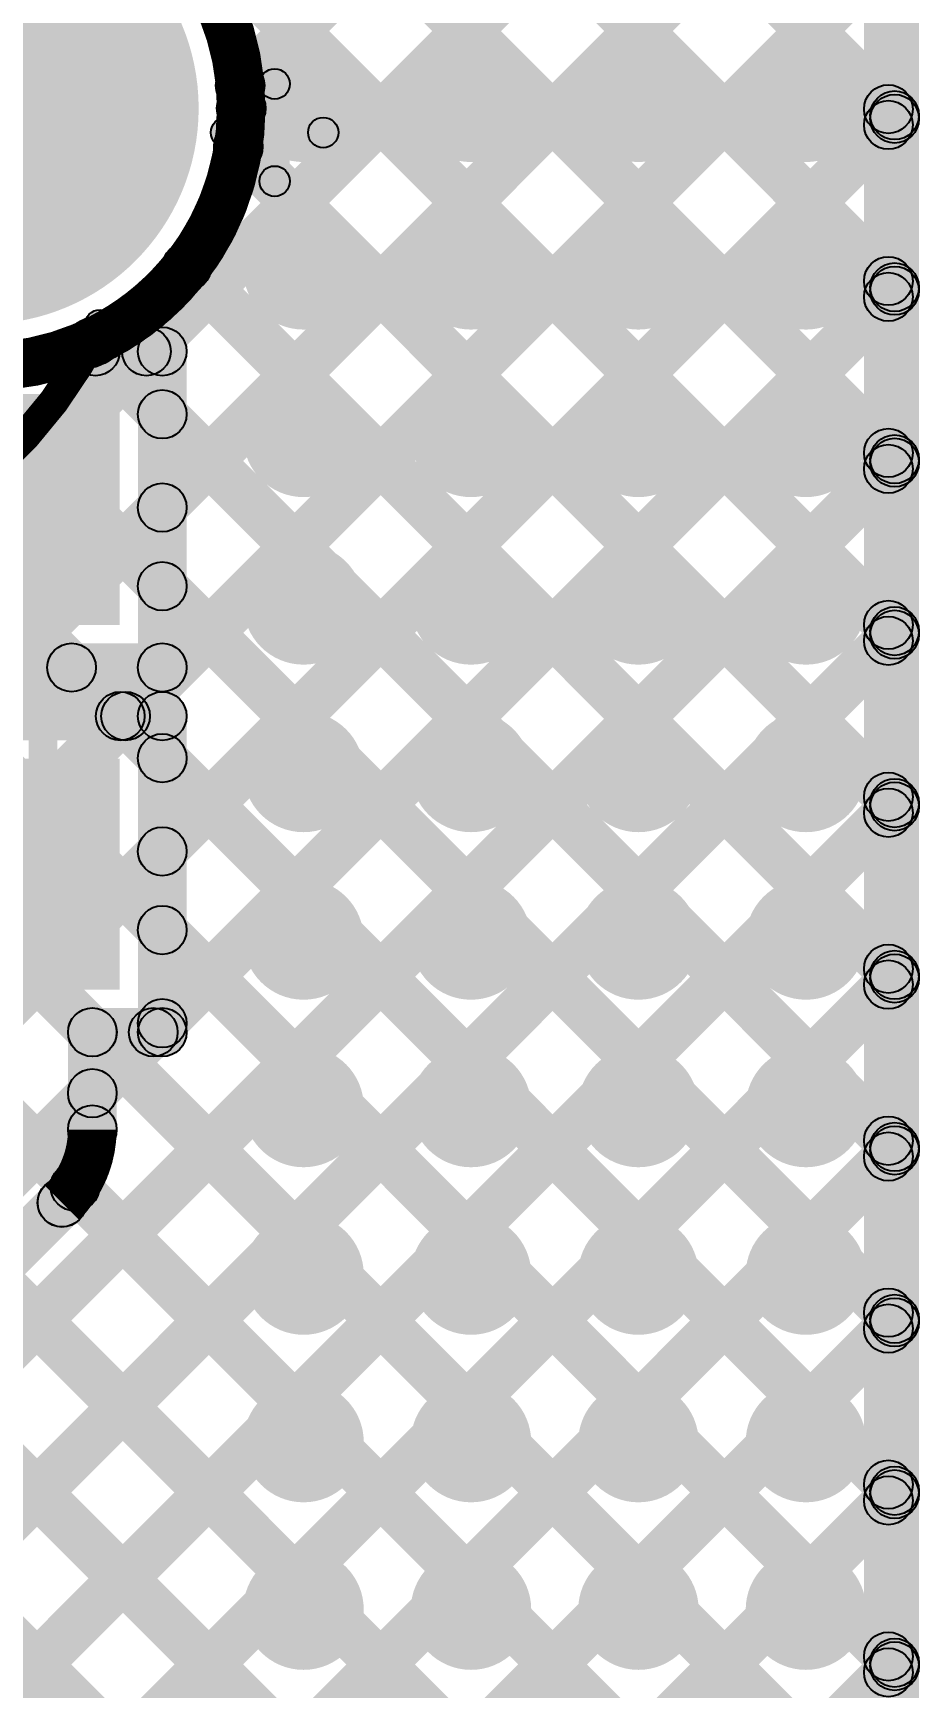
# Model space of a CAD drawing. Header units: millimetres. Extents: x -0.28 to 3.03, y -0.05 to 3.12.
# Drawn here: x 2.5673 to 2.713, y 2.4171 to 2.6894 of the extents above; entities that cross this region are included whole.
import ezdxf

# ---------------------------------------------------------------- set-up
doc = ezdxf.new("R2010")
doc.units = ezdxf.units.MM
doc.header["$MEASUREMENT"] = 0
for name, color, linetype in [('BottomLayer', 5, 'Continuous'), ('BottomPaste', 16, 'Continuous'), ('BottomSolder', 6, 'Continuous'), ('PadHoleLayer', 156, 'Continuous'), ('TopLayer', 1, 'Continuous'), ('TopOverlay', 2, 'Continuous'), ('TopSolder', 216, 'Continuous'), ('ViaHoleLayer', 16, 'Continuous')]:
    doc.layers.add(name, color=color, linetype=linetype)

# ---------------------------------------------------------------- blocks, each defined once
blk = doc.blocks.new('TH_LED_5')
at = {"layer": 'BottomLayer'}
h = blk.add_hatch(color=5, dxfattribs=at)
edge = h.paths.add_edge_path()
edge.add_arc((0.05, 0), 0.0315, 0, 360)
at = {"layer": 'BottomSolder'}
h = blk.add_hatch(color=6, dxfattribs=at)
edge = h.paths.add_edge_path()
edge.add_arc((0.05, 0), 0.0355, 0, 360)
at = {"layer": 'PadHoleLayer'}
h = blk.add_hatch(color=156, dxfattribs=at)
edge = h.paths.add_edge_path()
edge.add_arc((0.05, 0), 0.01772, 0, 360)
at = {"layer": 'TopLayer'}
h = blk.add_hatch(color=1, dxfattribs=at)
edge = h.paths.add_edge_path()
edge.add_arc((0.05, 0), 0.0315, 0, 360)
at = {"layer": 'TopOverlay'}
h = blk.add_hatch(color=2, dxfattribs=at)
edge = h.paths.add_edge_path()
edge.add_arc((0.098, 0.004), 0.0025, 0, 360)
for points in [[(0.1005, -0.012), (0.0955, -0.012), (0.0955, 0.004), (0.1005, 0.004)], [(0.09, -0.0065), (0.09, -0.0015), (0.106, -0.0015), (0.106, -0.0065)]]:
    blk.add_hatch(color=2, dxfattribs=at).paths.add_polyline_path(points)
h = blk.add_hatch(color=2, dxfattribs=at)
edge = h.paths.add_edge_path()
edge.add_arc((0.09, -0.004), 0.0025, 0, 360)
h = blk.add_hatch(color=2, dxfattribs=at)
edge = h.paths.add_edge_path()
edge.add_arc((0.106, -0.004), 0.0025, 0, 360)
h = blk.add_hatch(color=2, dxfattribs=at)
edge = h.paths.add_edge_path()
edge.add_arc((0.098, -0.012), 0.0025, 0, 360)
h = blk.add_hatch(color=2, dxfattribs=at)
edge = h.paths.add_edge_path()
edge.add_arc((0.06927, -0.03565), 0.0025, 0, 360)
at = {"layer": 'TopSolder'}
h = blk.add_hatch(color=216, dxfattribs=at)
edge = h.paths.add_edge_path()
edge.add_arc((0.05, 0), 0.0355, 0, 360)
at = {"layer": 'TopOverlay', "const_width": 0.005}
blk.add_lwpolyline([(0.06927, -0.03565, -0.552963), (-0.05954, -0.05023)], format="xyb", dxfattribs=at)
at = {"layer": 'TopOverlay'}
for centre in [(0.098, 0.004), (0.09, -0.004), (0.106, -0.004), (0.098, -0.012), (0.06927, -0.03565)]:
    blk.add_circle(centre, 0.0025, dxfattribs=at)
blk = doc.blocks.new('R__0603_B_58')
at = {"layer": 'BottomLayer'}
for points in [[(-0.045, -0.0175), (-0.045, 0.0175), (-0.015, 0.0175), (-0.015, -0.0175)], [(0.015, -0.0175), (0.015, 0.0175), (0.045, 0.0175), (0.045, -0.0175)]]:
    blk.add_hatch(color=5, dxfattribs=at).paths.add_polyline_path(points)
at = {"layer": 'BottomPaste'}
for points in [[(-0.045, -0.0175), (-0.045, 0.0175), (-0.015, 0.0175), (-0.015, -0.0175)], [(0.015, -0.0175), (0.015, 0.0175), (0.045, 0.0175), (0.045, -0.0175)]]:
    blk.add_hatch(color=16, dxfattribs=at).paths.add_polyline_path(points)
at = {"layer": 'BottomSolder'}
for points in [[(-0.049, -0.0215), (-0.049, 0.0215), (-0.011, 0.0215), (-0.011, -0.0215)], [(0.011, -0.0215), (0.011, 0.0215), (0.049, 0.0215), (0.049, -0.0215)]]:
    blk.add_hatch(color=6, dxfattribs=at).paths.add_polyline_path(points)

msp = doc.modelspace()

# ---------------------------------------------------------------- hatches: boundary and pattern name
at = {"layer": 'BottomLayer'}
for points in [[(2.19758, 3.09678), (2.20323, 3.10243), (2.71083, 2.59484), (2.70517, 2.58918)], [(2.22586, 3.09678), (2.23152, 3.10243), (2.71083, 2.62312), (2.70517, 2.61747)], [(2.25415, 3.09678), (2.2598, 3.10243), (2.71083, 2.65141), (2.70517, 2.64575)], [(2.28243, 3.09678), (2.28809, 3.10243), (2.71083, 2.67969), (2.70517, 2.67404)], [(2.712, 0.0509), (2.704, 0.0509), (2.704, 3.09961), (2.712, 3.09961)], [(2.60416, 2.67789), (2.5985, 2.68355), (2.70517, 2.79022), (2.71083, 2.78456)], [(2.58873, 2.63417), (2.58307, 2.63983), (2.70517, 2.76193), (2.71083, 2.75628)], [(2.59133, 2.60849), (2.58567, 2.61415), (2.70517, 2.73365), (2.71083, 2.72799)], [(2.59133, 2.60849), (2.58567, 2.61415), (2.70517, 2.73365), (2.71083, 2.72799)], [(2.58529, 2.57417), (2.57964, 2.57983), (2.70517, 2.70536), (2.71083, 2.69971)], [(2.59133, 2.55192), (2.58567, 2.55758), (2.70517, 2.67708), (2.71083, 2.67142)], [(2.5982, 2.66787), (2.60386, 2.67353), (2.71083, 2.56656), (2.70517, 2.5609)], [(2.58971, 2.64808), (2.59537, 2.65373), (2.71083, 2.53827), (2.70517, 2.53261)], [(2.59133, 2.52364), (2.58567, 2.52929), (2.70517, 2.6488), (2.71083, 2.64314)], [(2.5775, 2.633), (2.5775, 2.641), (2.5885, 2.641), (2.5885, 2.633)], [(2.5925, 2.585), (2.5845, 2.585), (2.5845, 2.637), (2.5925, 2.637)], [(2.58567, 2.62383), (2.59133, 2.62949), (2.71083, 2.50999), (2.70517, 2.50433)], [(2.0236, 1.92763), (2.01795, 1.93329), (2.70517, 2.62051), (2.71083, 2.61485)], [(2.58567, 2.59555), (2.59133, 2.6012), (2.71083, 2.4817), (2.70517, 2.47605)], [(2.03775, 1.91349), (2.03209, 1.91914), (2.70517, 2.59223), (2.71083, 2.58657)], [(2.5315, 2.581), (2.5315, 2.589), (2.5885, 2.589), (2.5885, 2.581)], [(2.57076, 2.58217), (2.57642, 2.58783), (2.58442, 2.57983), (2.57876, 2.57417)], [(2.5315, 2.573), (2.5315, 2.581), (2.5885, 2.581), (2.5885, 2.573)], [(2.5925, 2.525), (2.5845, 2.525), (2.5845, 2.577), (2.5925, 2.577)], [(2.58567, 2.56726), (2.59133, 2.57292), (2.71083, 2.45342), (2.70517, 2.44776)], [(2.05189, 1.89935), (2.04623, 1.905), (2.70517, 2.56394), (2.71083, 2.55829)], [(2.58567, 2.53898), (2.59133, 2.54463), (2.71083, 2.42513), (2.70517, 2.41948)], [(2.06603, 1.8852), (2.06037, 1.89086), (2.70517, 2.53566), (2.71083, 2.53)], [(2.577, 2.521), (2.577, 2.529), (2.5885, 2.529), (2.5885, 2.521)], [(2.57983, 2.51214), (2.57417, 2.51779), (2.58421, 2.52783), (2.58986, 2.52217)], [(2.57419, 2.52217), (2.57985, 2.52783), (2.71083, 2.39685), (2.70517, 2.39119)], [(2.581, 2.509), (2.573, 2.509), (2.573, 2.525), (2.581, 2.525)], [(2.08017, 1.87106), (2.07452, 1.87672), (2.70517, 2.50737), (2.71083, 2.50172)], [(2.57133, 2.49676), (2.57698, 2.50241), (2.71083, 2.36857), (2.70517, 2.36291)], [(2.49587, 2.41517), (2.49021, 2.42083), (2.56917, 2.49979), (2.57483, 2.49413)], [(2.55742, 2.48238), (2.56308, 2.48803), (2.71083, 2.34028), (2.70517, 2.33462)], [(2.09432, 1.85692), (2.08866, 1.86258), (2.70517, 2.47909), (2.71083, 2.47343)], [(2.54328, 2.46824), (2.54893, 2.47389), (2.71083, 2.312), (2.70517, 2.30634)], [(2.52913, 2.45409), (2.53479, 2.45975), (2.71083, 2.28371), (2.70517, 2.27806)], [(2.10846, 1.84278), (2.1028, 1.84843), (2.70517, 2.45081), (2.71083, 2.44515)], [(2.1226, 1.82863), (2.11694, 1.83429), (2.70517, 2.42252), (2.71083, 2.41686)]]:
    msp.add_hatch(color=5, dxfattribs=at).paths.add_polyline_path(points)
h = msp.add_hatch(color=5, dxfattribs=at)
edge = h.paths.add_edge_path()
edge.add_arc((2.61176, 2.67806), 0.00886, 0, 360)
h = msp.add_hatch(color=5, dxfattribs=at)
edge = h.paths.add_edge_path()
edge.add_arc((2.63932, 2.67806), 0.00886, 0, 360)
h = msp.add_hatch(color=5, dxfattribs=at)
edge = h.paths.add_edge_path()
edge.add_arc((2.66687, 2.67806), 0.00886, 0, 360)
h = msp.add_hatch(color=5, dxfattribs=at)
edge = h.paths.add_edge_path()
edge.add_arc((2.69443, 2.67806), 0.00886, 0, 360)
h = msp.add_hatch(color=5, dxfattribs=at)
edge = h.paths.add_edge_path()
edge.add_arc((2.60133, 2.68072), 0.004, 0, 360)
h = msp.add_hatch(color=5, dxfattribs=at)
edge = h.paths.add_edge_path()
edge.add_arc((2.6015, 2.677), 0.004, 0, 360)
h = msp.add_hatch(color=5, dxfattribs=at)
edge = h.paths.add_edge_path()
edge.add_arc((2.6015, 2.677), 0.004, 0, 360)
h = msp.add_hatch(color=5, dxfattribs=at)
edge = h.paths.add_edge_path()
edge.add_arc((2.708, 2.67686), 0.004, 0, 360)
h = msp.add_hatch(color=5, dxfattribs=at)
edge = h.paths.add_edge_path()
edge.add_arc((2.708, 2.67425), 0.004, 0, 360)
h = msp.add_hatch(color=5, dxfattribs=at)
edge = h.paths.add_edge_path()
edge.add_arc((2.60103, 2.6707), 0.004, 0, 360)
h = msp.add_hatch(color=5, dxfattribs=at)
edge = h.paths.add_edge_path()
edge.add_arc((2.61176, 2.6505), 0.00886, 0, 360)
h = msp.add_hatch(color=5, dxfattribs=at)
edge = h.paths.add_edge_path()
edge.add_arc((2.63932, 2.6505), 0.00886, 0, 360)
h = msp.add_hatch(color=5, dxfattribs=at)
edge = h.paths.add_edge_path()
edge.add_arc((2.66687, 2.6505), 0.00886, 0, 360)
h = msp.add_hatch(color=5, dxfattribs=at)
edge = h.paths.add_edge_path()
edge.add_arc((2.69443, 2.6505), 0.00886, 0, 360)
h = msp.add_hatch(color=5, dxfattribs=at)
edge = h.paths.add_edge_path()
edge.add_arc((2.59254, 2.6509), 0.004, 0, 360)
h = msp.add_hatch(color=5, dxfattribs=at)
edge = h.paths.add_edge_path()
edge.add_arc((2.708, 2.64858), 0.004, 0, 360)
h = msp.add_hatch(color=5, dxfattribs=at)
edge = h.paths.add_edge_path()
edge.add_arc((2.708, 2.64597), 0.004, 0, 360)
h = msp.add_hatch(color=5, dxfattribs=at)
edge = h.paths.add_edge_path()
edge.add_arc((2.5775, 2.63874), 0.004, 0, 360)
h = msp.add_hatch(color=5, dxfattribs=at)
edge = h.paths.add_edge_path()
edge.add_arc((2.5775, 2.637), 0.004, 0, 360)
h = msp.add_hatch(color=5, dxfattribs=at)
edge = h.paths.add_edge_path()
edge.add_arc((2.5859, 2.637), 0.004, 0, 360)
h = msp.add_hatch(color=5, dxfattribs=at)
edge = h.paths.add_edge_path()
edge.add_arc((2.5885, 2.637), 0.004, 0, 360)
h = msp.add_hatch(color=5, dxfattribs=at)
edge = h.paths.add_edge_path()
edge.add_arc((2.5885, 2.637), 0.004, 0, 360)
h = msp.add_hatch(color=5, dxfattribs=at)
edge = h.paths.add_edge_path()
edge.add_arc((2.5885, 2.62666), 0.004, 0, 360)
h = msp.add_hatch(color=5, dxfattribs=at)
edge = h.paths.add_edge_path()
edge.add_arc((2.61176, 2.62294), 0.00886, 0, 360)
h = msp.add_hatch(color=5, dxfattribs=at)
edge = h.paths.add_edge_path()
edge.add_arc((2.63932, 2.62294), 0.00886, 0, 360)
h = msp.add_hatch(color=5, dxfattribs=at)
edge = h.paths.add_edge_path()
edge.add_arc((2.66687, 2.62294), 0.00886, 0, 360)
h = msp.add_hatch(color=5, dxfattribs=at)
edge = h.paths.add_edge_path()
edge.add_arc((2.69443, 2.62294), 0.00886, 0, 360)
h = msp.add_hatch(color=5, dxfattribs=at)
edge = h.paths.add_edge_path()
edge.add_arc((2.708, 2.6203), 0.004, 0, 360)
h = msp.add_hatch(color=5, dxfattribs=at)
edge = h.paths.add_edge_path()
edge.add_arc((2.708, 2.61768), 0.004, 0, 360)
h = msp.add_hatch(color=5, dxfattribs=at)
edge = h.paths.add_edge_path()
edge.add_arc((2.5885, 2.61132), 0.004, 0, 360)
h = msp.add_hatch(color=5, dxfattribs=at)
edge = h.paths.add_edge_path()
edge.add_arc((2.5885, 2.61132), 0.004, 0, 360)
h = msp.add_hatch(color=5, dxfattribs=at)
edge = h.paths.add_edge_path()
edge.add_arc((2.61176, 2.59538), 0.00886, 0, 360)
h = msp.add_hatch(color=5, dxfattribs=at)
edge = h.paths.add_edge_path()
edge.add_arc((2.63932, 2.59538), 0.00886, 0, 360)
h = msp.add_hatch(color=5, dxfattribs=at)
edge = h.paths.add_edge_path()
edge.add_arc((2.66687, 2.59538), 0.00886, 0, 360)
h = msp.add_hatch(color=5, dxfattribs=at)
edge = h.paths.add_edge_path()
edge.add_arc((2.69443, 2.59538), 0.00886, 0, 360)
h = msp.add_hatch(color=5, dxfattribs=at)
edge = h.paths.add_edge_path()
edge.add_arc((2.5885, 2.59837), 0.004, 0, 360)
h = msp.add_hatch(color=5, dxfattribs=at)
edge = h.paths.add_edge_path()
edge.add_arc((2.708, 2.59201), 0.004, 0, 360)
h = msp.add_hatch(color=5, dxfattribs=at)
edge = h.paths.add_edge_path()
edge.add_arc((2.708, 2.5894), 0.004, 0, 360)
h = msp.add_hatch(color=5, dxfattribs=at)
edge = h.paths.add_edge_path()
edge.add_arc((2.57359, 2.585), 0.004, 0, 360)
h = msp.add_hatch(color=5, dxfattribs=at)
edge = h.paths.add_edge_path()
edge.add_arc((2.5885, 2.585), 0.004, 0, 360)
h = msp.add_hatch(color=5, dxfattribs=at)
edge = h.paths.add_edge_path()
edge.add_arc((2.5885, 2.585), 0.004, 0, 360)
h = msp.add_hatch(color=5, dxfattribs=at)
edge = h.paths.add_edge_path()
edge.add_arc((2.58159, 2.577), 0.004, 0, 360)
h = msp.add_hatch(color=5, dxfattribs=at)
edge = h.paths.add_edge_path()
edge.add_arc((2.58247, 2.577), 0.004, 0, 360)
h = msp.add_hatch(color=5, dxfattribs=at)
edge = h.paths.add_edge_path()
edge.add_arc((2.5885, 2.577), 0.004, 0, 360)
h = msp.add_hatch(color=5, dxfattribs=at)
edge = h.paths.add_edge_path()
edge.add_arc((2.5885, 2.577), 0.004, 0, 360)
h = msp.add_hatch(color=5, dxfattribs=at)
edge = h.paths.add_edge_path()
edge.add_arc((2.61176, 2.56782), 0.00886, 0, 360)
h = msp.add_hatch(color=5, dxfattribs=at)
edge = h.paths.add_edge_path()
edge.add_arc((2.63932, 2.56782), 0.00886, 0, 360)
h = msp.add_hatch(color=5, dxfattribs=at)
edge = h.paths.add_edge_path()
edge.add_arc((2.66687, 2.56782), 0.00886, 0, 360)
h = msp.add_hatch(color=5, dxfattribs=at)
edge = h.paths.add_edge_path()
edge.add_arc((2.69443, 2.56782), 0.00886, 0, 360)
h = msp.add_hatch(color=5, dxfattribs=at)
edge = h.paths.add_edge_path()
edge.add_arc((2.5885, 2.57009), 0.004, 0, 360)
h = msp.add_hatch(color=5, dxfattribs=at)
edge = h.paths.add_edge_path()
edge.add_arc((2.708, 2.56373), 0.004, 0, 360)
h = msp.add_hatch(color=5, dxfattribs=at)
edge = h.paths.add_edge_path()
edge.add_arc((2.708, 2.56111), 0.004, 0, 360)
h = msp.add_hatch(color=5, dxfattribs=at)
edge = h.paths.add_edge_path()
edge.add_arc((2.5885, 2.55475), 0.004, 0, 360)
h = msp.add_hatch(color=5, dxfattribs=at)
edge = h.paths.add_edge_path()
edge.add_arc((2.61176, 2.54026), 0.00886, 0, 360)
h = msp.add_hatch(color=5, dxfattribs=at)
edge = h.paths.add_edge_path()
edge.add_arc((2.63932, 2.54026), 0.00886, 0, 360)
h = msp.add_hatch(color=5, dxfattribs=at)
edge = h.paths.add_edge_path()
edge.add_arc((2.66687, 2.54026), 0.00886, 0, 360)
h = msp.add_hatch(color=5, dxfattribs=at)
edge = h.paths.add_edge_path()
edge.add_arc((2.69443, 2.54026), 0.00886, 0, 360)
h = msp.add_hatch(color=5, dxfattribs=at)
edge = h.paths.add_edge_path()
edge.add_arc((2.5885, 2.54181), 0.004, 0, 360)
h = msp.add_hatch(color=5, dxfattribs=at)
edge = h.paths.add_edge_path()
edge.add_arc((2.708, 2.53544), 0.004, 0, 360)
h = msp.add_hatch(color=5, dxfattribs=at)
edge = h.paths.add_edge_path()
edge.add_arc((2.708, 2.53283), 0.004, 0, 360)
h = msp.add_hatch(color=5, dxfattribs=at)
edge = h.paths.add_edge_path()
edge.add_arc((2.577, 2.525), 0.004, 0, 360)
h = msp.add_hatch(color=5, dxfattribs=at)
edge = h.paths.add_edge_path()
edge.add_arc((2.577, 2.525), 0.004, 0, 360)
h = msp.add_hatch(color=5, dxfattribs=at)
edge = h.paths.add_edge_path()
edge.add_arc((2.57702, 2.525), 0.004, 0, 360)
h = msp.add_hatch(color=5, dxfattribs=at)
edge = h.paths.add_edge_path()
edge.add_arc((2.58703, 2.525), 0.004, 0, 360)
h = msp.add_hatch(color=5, dxfattribs=at)
edge = h.paths.add_edge_path()
edge.add_arc((2.5885, 2.52647), 0.004, 0, 360)
h = msp.add_hatch(color=5, dxfattribs=at)
edge = h.paths.add_edge_path()
edge.add_arc((2.5885, 2.525), 0.004, 0, 360)
h = msp.add_hatch(color=5, dxfattribs=at)
edge = h.paths.add_edge_path()
edge.add_arc((2.5885, 2.525), 0.004, 0, 360)
h = msp.add_hatch(color=5, dxfattribs=at)
edge = h.paths.add_edge_path()
edge.add_arc((2.61176, 2.5127), 0.00886, 0, 360)
h = msp.add_hatch(color=5, dxfattribs=at)
edge = h.paths.add_edge_path()
edge.add_arc((2.63932, 2.5127), 0.00886, 0, 360)
h = msp.add_hatch(color=5, dxfattribs=at)
edge = h.paths.add_edge_path()
edge.add_arc((2.66687, 2.5127), 0.00886, 0, 360)
h = msp.add_hatch(color=5, dxfattribs=at)
edge = h.paths.add_edge_path()
edge.add_arc((2.69443, 2.5127), 0.00886, 0, 360)
h = msp.add_hatch(color=5, dxfattribs=at)
edge = h.paths.add_edge_path()
edge.add_arc((2.577, 2.51497), 0.004, 0, 360)
h = msp.add_hatch(color=5, dxfattribs=at)
edge = h.paths.add_edge_path()
edge.add_arc((2.577, 2.509), 0.004, 0, 360)
h = msp.add_hatch(color=5, dxfattribs=at)
edge = h.paths.add_edge_path()
edge.add_arc((2.577, 2.509), 0.004, 0, 360)
h = msp.add_hatch(color=5, dxfattribs=at)
edge = h.paths.add_edge_path()
edge.add_arc((2.577, 2.509), 0.004, 0, 360)
h = msp.add_hatch(color=5, dxfattribs=at)
edge = h.paths.add_edge_path()
edge.add_arc((2.708, 2.50716), 0.004, 0, 360)
h = msp.add_hatch(color=5, dxfattribs=at)
edge = h.paths.add_edge_path()
edge.add_arc((2.708, 2.50455), 0.004, 0, 360)
h = msp.add_hatch(color=5, dxfattribs=at)
edge = h.paths.add_edge_path()
edge.add_arc((2.57415, 2.49958), 0.004, 0, 360)
h = msp.add_hatch(color=5, dxfattribs=at)
edge = h.paths.add_edge_path()
edge.add_arc((2.572, 2.49696), 0.004, 0, 360)
h = msp.add_hatch(color=5, dxfattribs=at)
edge = h.paths.add_edge_path()
edge.add_arc((2.572, 2.49696), 0.004, 0, 360)
h = msp.add_hatch(color=5, dxfattribs=at)
edge = h.paths.add_edge_path()
edge.add_arc((2.57202, 2.49698), 0.004, 0, 360)
h = msp.add_hatch(color=5, dxfattribs=at)
edge = h.paths.add_edge_path()
edge.add_arc((2.61176, 2.48514), 0.00886, 0, 360)
h = msp.add_hatch(color=5, dxfattribs=at)
edge = h.paths.add_edge_path()
edge.add_arc((2.63932, 2.48514), 0.00886, 0, 360)
h = msp.add_hatch(color=5, dxfattribs=at)
edge = h.paths.add_edge_path()
edge.add_arc((2.66687, 2.48514), 0.00886, 0, 360)
h = msp.add_hatch(color=5, dxfattribs=at)
edge = h.paths.add_edge_path()
edge.add_arc((2.69443, 2.48514), 0.00886, 0, 360)
h = msp.add_hatch(color=5, dxfattribs=at)
edge = h.paths.add_edge_path()
edge.add_arc((2.708, 2.47887), 0.004, 0, 360)
h = msp.add_hatch(color=5, dxfattribs=at)
edge = h.paths.add_edge_path()
edge.add_arc((2.708, 2.47626), 0.004, 0, 360)
h = msp.add_hatch(color=5, dxfattribs=at)
edge = h.paths.add_edge_path()
edge.add_arc((2.61176, 2.45758), 0.00886, 0, 360)
h = msp.add_hatch(color=5, dxfattribs=at)
edge = h.paths.add_edge_path()
edge.add_arc((2.63932, 2.45758), 0.00886, 0, 360)
h = msp.add_hatch(color=5, dxfattribs=at)
edge = h.paths.add_edge_path()
edge.add_arc((2.66687, 2.45758), 0.00886, 0, 360)
h = msp.add_hatch(color=5, dxfattribs=at)
edge = h.paths.add_edge_path()
edge.add_arc((2.69443, 2.45758), 0.00886, 0, 360)
h = msp.add_hatch(color=5, dxfattribs=at)
edge = h.paths.add_edge_path()
edge.add_arc((2.708, 2.45059), 0.004, 0, 360)
h = msp.add_hatch(color=5, dxfattribs=at)
edge = h.paths.add_edge_path()
edge.add_arc((2.708, 2.44798), 0.004, 0, 360)
h = msp.add_hatch(color=5, dxfattribs=at)
edge = h.paths.add_edge_path()
edge.add_arc((2.61176, 2.43002), 0.00886, 0, 360)
h = msp.add_hatch(color=5, dxfattribs=at)
edge = h.paths.add_edge_path()
edge.add_arc((2.63932, 2.43002), 0.00886, 0, 360)
h = msp.add_hatch(color=5, dxfattribs=at)
edge = h.paths.add_edge_path()
edge.add_arc((2.66687, 2.43002), 0.00886, 0, 360)
h = msp.add_hatch(color=5, dxfattribs=at)
edge = h.paths.add_edge_path()
edge.add_arc((2.69443, 2.43002), 0.00886, 0, 360)
h = msp.add_hatch(color=5, dxfattribs=at)
edge = h.paths.add_edge_path()
edge.add_arc((2.708, 2.42231), 0.004, 0, 360)
h = msp.add_hatch(color=5, dxfattribs=at)
edge = h.paths.add_edge_path()
edge.add_arc((2.708, 2.41969), 0.004, 0, 360)
at = {"layer": 'BottomSolder'}
h = msp.add_hatch(color=6, dxfattribs=at)
edge = h.paths.add_edge_path()
edge.add_arc((2.61176, 2.67806), 0.00991, 0, 360)
h = msp.add_hatch(color=6, dxfattribs=at)
edge = h.paths.add_edge_path()
edge.add_arc((2.63932, 2.67806), 0.00991, 0, 360)
h = msp.add_hatch(color=6, dxfattribs=at)
edge = h.paths.add_edge_path()
edge.add_arc((2.66687, 2.67806), 0.00991, 0, 360)
h = msp.add_hatch(color=6, dxfattribs=at)
edge = h.paths.add_edge_path()
edge.add_arc((2.69443, 2.67806), 0.00991, 0, 360)
h = msp.add_hatch(color=6, dxfattribs=at)
edge = h.paths.add_edge_path()
edge.add_arc((2.61176, 2.6505), 0.00991, 0, 360)
h = msp.add_hatch(color=6, dxfattribs=at)
edge = h.paths.add_edge_path()
edge.add_arc((2.63932, 2.6505), 0.00991, 0, 360)
h = msp.add_hatch(color=6, dxfattribs=at)
edge = h.paths.add_edge_path()
edge.add_arc((2.66687, 2.6505), 0.00991, 0, 360)
h = msp.add_hatch(color=6, dxfattribs=at)
edge = h.paths.add_edge_path()
edge.add_arc((2.69443, 2.6505), 0.00991, 0, 360)
h = msp.add_hatch(color=6, dxfattribs=at)
edge = h.paths.add_edge_path()
edge.add_arc((2.61176, 2.62294), 0.00991, 0, 360)
h = msp.add_hatch(color=6, dxfattribs=at)
edge = h.paths.add_edge_path()
edge.add_arc((2.63932, 2.62294), 0.00991, 0, 360)
h = msp.add_hatch(color=6, dxfattribs=at)
edge = h.paths.add_edge_path()
edge.add_arc((2.66687, 2.62294), 0.00991, 0, 360)
h = msp.add_hatch(color=6, dxfattribs=at)
edge = h.paths.add_edge_path()
edge.add_arc((2.69443, 2.62294), 0.00991, 0, 360)
h = msp.add_hatch(color=6, dxfattribs=at)
edge = h.paths.add_edge_path()
edge.add_arc((2.61176, 2.59538), 0.00991, 0, 360)
h = msp.add_hatch(color=6, dxfattribs=at)
edge = h.paths.add_edge_path()
edge.add_arc((2.63932, 2.59538), 0.00991, 0, 360)
h = msp.add_hatch(color=6, dxfattribs=at)
edge = h.paths.add_edge_path()
edge.add_arc((2.66687, 2.59538), 0.00991, 0, 360)
h = msp.add_hatch(color=6, dxfattribs=at)
edge = h.paths.add_edge_path()
edge.add_arc((2.69443, 2.59538), 0.00991, 0, 360)
h = msp.add_hatch(color=6, dxfattribs=at)
edge = h.paths.add_edge_path()
edge.add_arc((2.61176, 2.56782), 0.00991, 0, 360)
h = msp.add_hatch(color=6, dxfattribs=at)
edge = h.paths.add_edge_path()
edge.add_arc((2.63932, 2.56782), 0.00991, 0, 360)
h = msp.add_hatch(color=6, dxfattribs=at)
edge = h.paths.add_edge_path()
edge.add_arc((2.66687, 2.56782), 0.00991, 0, 360)
h = msp.add_hatch(color=6, dxfattribs=at)
edge = h.paths.add_edge_path()
edge.add_arc((2.69443, 2.56782), 0.00991, 0, 360)
h = msp.add_hatch(color=6, dxfattribs=at)
edge = h.paths.add_edge_path()
edge.add_arc((2.61176, 2.54026), 0.00991, 0, 360)
h = msp.add_hatch(color=6, dxfattribs=at)
edge = h.paths.add_edge_path()
edge.add_arc((2.63932, 2.54026), 0.00991, 0, 360)
h = msp.add_hatch(color=6, dxfattribs=at)
edge = h.paths.add_edge_path()
edge.add_arc((2.66687, 2.54026), 0.00991, 0, 360)
h = msp.add_hatch(color=6, dxfattribs=at)
edge = h.paths.add_edge_path()
edge.add_arc((2.69443, 2.54026), 0.00991, 0, 360)
h = msp.add_hatch(color=6, dxfattribs=at)
edge = h.paths.add_edge_path()
edge.add_arc((2.61176, 2.5127), 0.00991, 0, 360)
h = msp.add_hatch(color=6, dxfattribs=at)
edge = h.paths.add_edge_path()
edge.add_arc((2.63932, 2.5127), 0.00991, 0, 360)
h = msp.add_hatch(color=6, dxfattribs=at)
edge = h.paths.add_edge_path()
edge.add_arc((2.66687, 2.5127), 0.00991, 0, 360)
h = msp.add_hatch(color=6, dxfattribs=at)
edge = h.paths.add_edge_path()
edge.add_arc((2.69443, 2.5127), 0.00991, 0, 360)
h = msp.add_hatch(color=6, dxfattribs=at)
edge = h.paths.add_edge_path()
edge.add_arc((2.61176, 2.48514), 0.00991, 0, 360)
h = msp.add_hatch(color=6, dxfattribs=at)
edge = h.paths.add_edge_path()
edge.add_arc((2.63932, 2.48514), 0.00991, 0, 360)
h = msp.add_hatch(color=6, dxfattribs=at)
edge = h.paths.add_edge_path()
edge.add_arc((2.66687, 2.48514), 0.00991, 0, 360)
h = msp.add_hatch(color=6, dxfattribs=at)
edge = h.paths.add_edge_path()
edge.add_arc((2.69443, 2.48514), 0.00991, 0, 360)
h = msp.add_hatch(color=6, dxfattribs=at)
edge = h.paths.add_edge_path()
edge.add_arc((2.61176, 2.45758), 0.00991, 0, 360)
h = msp.add_hatch(color=6, dxfattribs=at)
edge = h.paths.add_edge_path()
edge.add_arc((2.63932, 2.45758), 0.00991, 0, 360)
h = msp.add_hatch(color=6, dxfattribs=at)
edge = h.paths.add_edge_path()
edge.add_arc((2.66687, 2.45758), 0.00991, 0, 360)
h = msp.add_hatch(color=6, dxfattribs=at)
edge = h.paths.add_edge_path()
edge.add_arc((2.69443, 2.45758), 0.00991, 0, 360)
h = msp.add_hatch(color=6, dxfattribs=at)
edge = h.paths.add_edge_path()
edge.add_arc((2.61176, 2.43002), 0.00991, 0, 360)
h = msp.add_hatch(color=6, dxfattribs=at)
edge = h.paths.add_edge_path()
edge.add_arc((2.63932, 2.43002), 0.00991, 0, 360)
h = msp.add_hatch(color=6, dxfattribs=at)
edge = h.paths.add_edge_path()
edge.add_arc((2.66687, 2.43002), 0.00991, 0, 360)
h = msp.add_hatch(color=6, dxfattribs=at)
edge = h.paths.add_edge_path()
edge.add_arc((2.69443, 2.43002), 0.00991, 0, 360)
at = {"layer": 'TopLayer'}
for points in [[(1.94362, 3.09617), (1.94928, 3.10183), (2.71185, 2.33926), (2.7062, 2.3336)], [(1.97191, 3.09617), (1.97757, 3.10183), (2.71185, 2.36754), (2.7062, 2.36188)], [(2.00019, 3.09617), (2.00585, 3.10183), (2.71185, 2.39583), (2.7062, 2.39017)], [(2.02848, 3.09617), (2.03413, 3.10183), (2.71185, 2.42411), (2.7062, 2.41845)], [(2.05676, 3.09617), (2.06242, 3.10183), (2.71185, 2.45239), (2.7062, 2.44674)], [(2.19818, 3.09617), (2.20384, 3.10183), (2.71185, 2.59382), (2.7062, 2.58816)], [(2.22647, 3.09617), (2.23212, 3.10183), (2.71185, 2.6221), (2.7062, 2.61644)], [(2.25475, 3.09617), (2.26041, 3.10183), (2.71185, 2.65038), (2.7062, 2.64473)], [(2.28304, 3.09617), (2.28869, 3.10183), (2.71185, 2.67867), (2.7062, 2.67301)], [(2.70502, 3.099), (2.71302, 3.099), (2.71302, 0.0503), (2.70502, 0.0503)], [(2.60416, 2.67789), (2.5985, 2.68355), (2.7062, 2.79124), (2.71185, 2.78558)], [(2.03133, 2.07677), (2.02567, 2.08243), (2.7062, 2.76296), (2.71185, 2.7573)], [(2.03133, 2.04849), (2.02567, 2.05415), (2.7062, 2.73467), (2.71185, 2.72901)], [(2.03133, 2.02021), (2.02567, 2.02586), (2.7062, 2.70639), (2.71185, 2.70073)], [(2.03133, 2.02021), (2.02567, 2.02586), (2.7062, 2.70639), (2.71185, 2.70073)], [(2.03133, 1.99192), (2.02567, 1.99758), (2.7062, 2.6781), (2.71185, 2.67245)], [(2.34055, 2.67097), (2.3462, 2.67662), (2.71185, 2.31097), (2.7062, 2.30532)], [(2.5982, 2.66787), (2.60386, 2.67353), (2.71185, 2.56553), (2.7062, 2.55987)], [(2.33317, 2.65006), (2.33882, 2.65572), (2.71185, 2.28269), (2.7062, 2.27703)], [(2.58971, 2.64808), (2.59537, 2.65373), (2.71185, 2.53725), (2.7062, 2.53159)], [(2.03133, 1.96364), (2.02567, 1.96929), (2.7062, 2.64982), (2.71185, 2.64416)], [(2.57394, 2.63557), (2.57959, 2.64122), (2.71185, 2.50896), (2.7062, 2.50331)], [(2.54892, 2.6323), (2.55458, 2.63796), (2.71185, 2.48068), (2.7062, 2.47502)], [(2.03133, 1.93535), (2.02567, 1.94101), (2.7062, 2.62153), (2.71185, 2.61588)], [(2.03133, 1.90707), (2.02567, 1.91273), (2.7062, 2.59325), (2.71185, 2.58759)], [(2.03133, 1.87878), (2.02567, 1.88444), (2.7062, 2.56497), (2.71185, 2.55931)], [(2.03133, 1.8505), (2.02567, 1.85616), (2.7062, 2.53668), (2.71185, 2.53102)], [(2.03133, 1.82222), (2.02567, 1.82787), (2.7062, 2.5084), (2.71185, 2.50274)], [(2.03133, 1.79393), (2.02567, 1.79959), (2.7062, 2.48011), (2.71185, 2.47446)], [(2.03133, 1.76565), (2.02567, 1.7713), (2.7062, 2.45183), (2.71185, 2.44617)], [(2.03133, 1.73736), (2.02567, 1.74302), (2.7062, 2.42354), (2.71185, 2.41789)]]:
    msp.add_hatch(color=1, dxfattribs=at).paths.add_polyline_path(points)
h = msp.add_hatch(color=1, dxfattribs=at)
edge = h.paths.add_edge_path()
edge.add_arc((2.61176, 2.67806), 0.00886, 0, 360)
h = msp.add_hatch(color=1, dxfattribs=at)
edge = h.paths.add_edge_path()
edge.add_arc((2.63932, 2.67806), 0.00886, 0, 360)
h = msp.add_hatch(color=1, dxfattribs=at)
edge = h.paths.add_edge_path()
edge.add_arc((2.66687, 2.67806), 0.00886, 0, 360)
h = msp.add_hatch(color=1, dxfattribs=at)
edge = h.paths.add_edge_path()
edge.add_arc((2.69443, 2.67806), 0.00886, 0, 360)
h = msp.add_hatch(color=1, dxfattribs=at)
edge = h.paths.add_edge_path()
edge.add_arc((2.60133, 2.68072), 0.004, 0, 360)
h = msp.add_hatch(color=1, dxfattribs=at)
edge = h.paths.add_edge_path()
edge.add_arc((2.6015, 2.677), 0.004, 0, 360)
h = msp.add_hatch(color=1, dxfattribs=at)
edge = h.paths.add_edge_path()
edge.add_arc((2.70902, 2.67584), 0.004, 0, 360)
h = msp.add_hatch(color=1, dxfattribs=at)
edge = h.paths.add_edge_path()
edge.add_arc((2.70902, 2.67527), 0.004, 0, 360)
h = msp.add_hatch(color=1, dxfattribs=at)
edge = h.paths.add_edge_path()
edge.add_arc((2.60103, 2.6707), 0.004, 0, 360)
h = msp.add_hatch(color=1, dxfattribs=at)
edge = h.paths.add_edge_path()
edge.add_arc((2.61176, 2.6505), 0.00886, 0, 360)
h = msp.add_hatch(color=1, dxfattribs=at)
edge = h.paths.add_edge_path()
edge.add_arc((2.63932, 2.6505), 0.00886, 0, 360)
h = msp.add_hatch(color=1, dxfattribs=at)
edge = h.paths.add_edge_path()
edge.add_arc((2.66687, 2.6505), 0.00886, 0, 360)
h = msp.add_hatch(color=1, dxfattribs=at)
edge = h.paths.add_edge_path()
edge.add_arc((2.69443, 2.6505), 0.00886, 0, 360)
h = msp.add_hatch(color=1, dxfattribs=at)
edge = h.paths.add_edge_path()
edge.add_arc((2.59254, 2.6509), 0.004, 0, 360)
h = msp.add_hatch(color=1, dxfattribs=at)
edge = h.paths.add_edge_path()
edge.add_arc((2.70902, 2.64756), 0.004, 0, 360)
h = msp.add_hatch(color=1, dxfattribs=at)
edge = h.paths.add_edge_path()
edge.add_arc((2.70902, 2.64699), 0.004, 0, 360)
h = msp.add_hatch(color=1, dxfattribs=at)
edge = h.paths.add_edge_path()
edge.add_arc((2.57676, 2.6384), 0.004, 0, 360)
h = msp.add_hatch(color=1, dxfattribs=at)
edge = h.paths.add_edge_path()
edge.add_arc((2.61176, 2.62294), 0.00886, 0, 360)
h = msp.add_hatch(color=1, dxfattribs=at)
edge = h.paths.add_edge_path()
edge.add_arc((2.63932, 2.62294), 0.00886, 0, 360)
h = msp.add_hatch(color=1, dxfattribs=at)
edge = h.paths.add_edge_path()
edge.add_arc((2.66687, 2.62294), 0.00886, 0, 360)
h = msp.add_hatch(color=1, dxfattribs=at)
edge = h.paths.add_edge_path()
edge.add_arc((2.69443, 2.62294), 0.00886, 0, 360)
h = msp.add_hatch(color=1, dxfattribs=at)
edge = h.paths.add_edge_path()
edge.add_arc((2.70902, 2.61927), 0.004, 0, 360)
h = msp.add_hatch(color=1, dxfattribs=at)
edge = h.paths.add_edge_path()
edge.add_arc((2.70902, 2.61871), 0.004, 0, 360)
h = msp.add_hatch(color=1, dxfattribs=at)
edge = h.paths.add_edge_path()
edge.add_arc((2.61176, 2.59538), 0.00886, 0, 360)
h = msp.add_hatch(color=1, dxfattribs=at)
edge = h.paths.add_edge_path()
edge.add_arc((2.63932, 2.59538), 0.00886, 0, 360)
h = msp.add_hatch(color=1, dxfattribs=at)
edge = h.paths.add_edge_path()
edge.add_arc((2.66687, 2.59538), 0.00886, 0, 360)
h = msp.add_hatch(color=1, dxfattribs=at)
edge = h.paths.add_edge_path()
edge.add_arc((2.69443, 2.59538), 0.00886, 0, 360)
h = msp.add_hatch(color=1, dxfattribs=at)
edge = h.paths.add_edge_path()
edge.add_arc((2.70902, 2.59099), 0.004, 0, 360)
h = msp.add_hatch(color=1, dxfattribs=at)
edge = h.paths.add_edge_path()
edge.add_arc((2.70902, 2.59042), 0.004, 0, 360)
h = msp.add_hatch(color=1, dxfattribs=at)
edge = h.paths.add_edge_path()
edge.add_arc((2.61176, 2.56782), 0.00886, 0, 360)
h = msp.add_hatch(color=1, dxfattribs=at)
edge = h.paths.add_edge_path()
edge.add_arc((2.63932, 2.56782), 0.00886, 0, 360)
h = msp.add_hatch(color=1, dxfattribs=at)
edge = h.paths.add_edge_path()
edge.add_arc((2.66687, 2.56782), 0.00886, 0, 360)
h = msp.add_hatch(color=1, dxfattribs=at)
edge = h.paths.add_edge_path()
edge.add_arc((2.69443, 2.56782), 0.00886, 0, 360)
h = msp.add_hatch(color=1, dxfattribs=at)
edge = h.paths.add_edge_path()
edge.add_arc((2.70902, 2.5627), 0.004, 0, 360)
h = msp.add_hatch(color=1, dxfattribs=at)
edge = h.paths.add_edge_path()
edge.add_arc((2.70902, 2.56214), 0.004, 0, 360)
h = msp.add_hatch(color=1, dxfattribs=at)
edge = h.paths.add_edge_path()
edge.add_arc((2.61176, 2.54026), 0.00886, 0, 360)
h = msp.add_hatch(color=1, dxfattribs=at)
edge = h.paths.add_edge_path()
edge.add_arc((2.63932, 2.54026), 0.00886, 0, 360)
h = msp.add_hatch(color=1, dxfattribs=at)
edge = h.paths.add_edge_path()
edge.add_arc((2.66687, 2.54026), 0.00886, 0, 360)
h = msp.add_hatch(color=1, dxfattribs=at)
edge = h.paths.add_edge_path()
edge.add_arc((2.69443, 2.54026), 0.00886, 0, 360)
h = msp.add_hatch(color=1, dxfattribs=at)
edge = h.paths.add_edge_path()
edge.add_arc((2.70902, 2.53442), 0.004, 0, 360)
h = msp.add_hatch(color=1, dxfattribs=at)
edge = h.paths.add_edge_path()
edge.add_arc((2.70902, 2.53385), 0.004, 0, 360)
h = msp.add_hatch(color=1, dxfattribs=at)
edge = h.paths.add_edge_path()
edge.add_arc((2.61176, 2.5127), 0.00886, 0, 360)
h = msp.add_hatch(color=1, dxfattribs=at)
edge = h.paths.add_edge_path()
edge.add_arc((2.63932, 2.5127), 0.00886, 0, 360)
h = msp.add_hatch(color=1, dxfattribs=at)
edge = h.paths.add_edge_path()
edge.add_arc((2.66687, 2.5127), 0.00886, 0, 360)
h = msp.add_hatch(color=1, dxfattribs=at)
edge = h.paths.add_edge_path()
edge.add_arc((2.69443, 2.5127), 0.00886, 0, 360)
h = msp.add_hatch(color=1, dxfattribs=at)
edge = h.paths.add_edge_path()
edge.add_arc((2.70902, 2.50613), 0.004, 0, 360)
h = msp.add_hatch(color=1, dxfattribs=at)
edge = h.paths.add_edge_path()
edge.add_arc((2.70902, 2.50557), 0.004, 0, 360)
h = msp.add_hatch(color=1, dxfattribs=at)
edge = h.paths.add_edge_path()
edge.add_arc((2.61176, 2.48514), 0.00886, 0, 360)
h = msp.add_hatch(color=1, dxfattribs=at)
edge = h.paths.add_edge_path()
edge.add_arc((2.63932, 2.48514), 0.00886, 0, 360)
h = msp.add_hatch(color=1, dxfattribs=at)
edge = h.paths.add_edge_path()
edge.add_arc((2.66687, 2.48514), 0.00886, 0, 360)
h = msp.add_hatch(color=1, dxfattribs=at)
edge = h.paths.add_edge_path()
edge.add_arc((2.69443, 2.48514), 0.00886, 0, 360)
h = msp.add_hatch(color=1, dxfattribs=at)
edge = h.paths.add_edge_path()
edge.add_arc((2.70902, 2.47785), 0.004, 0, 360)
h = msp.add_hatch(color=1, dxfattribs=at)
edge = h.paths.add_edge_path()
edge.add_arc((2.70902, 2.47728), 0.004, 0, 360)
h = msp.add_hatch(color=1, dxfattribs=at)
edge = h.paths.add_edge_path()
edge.add_arc((2.61176, 2.45758), 0.00886, 0, 360)
h = msp.add_hatch(color=1, dxfattribs=at)
edge = h.paths.add_edge_path()
edge.add_arc((2.63932, 2.45758), 0.00886, 0, 360)
h = msp.add_hatch(color=1, dxfattribs=at)
edge = h.paths.add_edge_path()
edge.add_arc((2.66687, 2.45758), 0.00886, 0, 360)
h = msp.add_hatch(color=1, dxfattribs=at)
edge = h.paths.add_edge_path()
edge.add_arc((2.69443, 2.45758), 0.00886, 0, 360)
h = msp.add_hatch(color=1, dxfattribs=at)
edge = h.paths.add_edge_path()
edge.add_arc((2.70902, 2.44957), 0.004, 0, 360)
h = msp.add_hatch(color=1, dxfattribs=at)
edge = h.paths.add_edge_path()
edge.add_arc((2.70902, 2.449), 0.004, 0, 360)
h = msp.add_hatch(color=1, dxfattribs=at)
edge = h.paths.add_edge_path()
edge.add_arc((2.61176, 2.43002), 0.00886, 0, 360)
h = msp.add_hatch(color=1, dxfattribs=at)
edge = h.paths.add_edge_path()
edge.add_arc((2.63932, 2.43002), 0.00886, 0, 360)
h = msp.add_hatch(color=1, dxfattribs=at)
edge = h.paths.add_edge_path()
edge.add_arc((2.66687, 2.43002), 0.00886, 0, 360)
h = msp.add_hatch(color=1, dxfattribs=at)
edge = h.paths.add_edge_path()
edge.add_arc((2.69443, 2.43002), 0.00886, 0, 360)
h = msp.add_hatch(color=1, dxfattribs=at)
edge = h.paths.add_edge_path()
edge.add_arc((2.70902, 2.42128), 0.004, 0, 360)
h = msp.add_hatch(color=1, dxfattribs=at)
edge = h.paths.add_edge_path()
edge.add_arc((2.70902, 2.42072), 0.004, 0, 360)
at = {"layer": 'TopSolder'}
h = msp.add_hatch(color=216, dxfattribs=at)
edge = h.paths.add_edge_path()
edge.add_arc((2.61176, 2.67806), 0.00991, 0, 360)
h = msp.add_hatch(color=216, dxfattribs=at)
edge = h.paths.add_edge_path()
edge.add_arc((2.63932, 2.67806), 0.00991, 0, 360)
h = msp.add_hatch(color=216, dxfattribs=at)
edge = h.paths.add_edge_path()
edge.add_arc((2.66687, 2.67806), 0.00991, 0, 360)
h = msp.add_hatch(color=216, dxfattribs=at)
edge = h.paths.add_edge_path()
edge.add_arc((2.69443, 2.67806), 0.00991, 0, 360)
h = msp.add_hatch(color=216, dxfattribs=at)
edge = h.paths.add_edge_path()
edge.add_arc((2.61176, 2.6505), 0.00991, 0, 360)
h = msp.add_hatch(color=216, dxfattribs=at)
edge = h.paths.add_edge_path()
edge.add_arc((2.63932, 2.6505), 0.00991, 0, 360)
h = msp.add_hatch(color=216, dxfattribs=at)
edge = h.paths.add_edge_path()
edge.add_arc((2.66687, 2.6505), 0.00991, 0, 360)
h = msp.add_hatch(color=216, dxfattribs=at)
edge = h.paths.add_edge_path()
edge.add_arc((2.69443, 2.6505), 0.00991, 0, 360)
h = msp.add_hatch(color=216, dxfattribs=at)
edge = h.paths.add_edge_path()
edge.add_arc((2.61176, 2.62294), 0.00991, 0, 360)
h = msp.add_hatch(color=216, dxfattribs=at)
edge = h.paths.add_edge_path()
edge.add_arc((2.63932, 2.62294), 0.00991, 0, 360)
h = msp.add_hatch(color=216, dxfattribs=at)
edge = h.paths.add_edge_path()
edge.add_arc((2.66687, 2.62294), 0.00991, 0, 360)
h = msp.add_hatch(color=216, dxfattribs=at)
edge = h.paths.add_edge_path()
edge.add_arc((2.69443, 2.62294), 0.00991, 0, 360)
h = msp.add_hatch(color=216, dxfattribs=at)
edge = h.paths.add_edge_path()
edge.add_arc((2.61176, 2.59538), 0.00991, 0, 360)
h = msp.add_hatch(color=216, dxfattribs=at)
edge = h.paths.add_edge_path()
edge.add_arc((2.63932, 2.59538), 0.00991, 0, 360)
h = msp.add_hatch(color=216, dxfattribs=at)
edge = h.paths.add_edge_path()
edge.add_arc((2.66687, 2.59538), 0.00991, 0, 360)
h = msp.add_hatch(color=216, dxfattribs=at)
edge = h.paths.add_edge_path()
edge.add_arc((2.69443, 2.59538), 0.00991, 0, 360)
h = msp.add_hatch(color=216, dxfattribs=at)
edge = h.paths.add_edge_path()
edge.add_arc((2.61176, 2.56782), 0.00991, 0, 360)
h = msp.add_hatch(color=216, dxfattribs=at)
edge = h.paths.add_edge_path()
edge.add_arc((2.63932, 2.56782), 0.00991, 0, 360)
h = msp.add_hatch(color=216, dxfattribs=at)
edge = h.paths.add_edge_path()
edge.add_arc((2.66687, 2.56782), 0.00991, 0, 360)
h = msp.add_hatch(color=216, dxfattribs=at)
edge = h.paths.add_edge_path()
edge.add_arc((2.69443, 2.56782), 0.00991, 0, 360)
h = msp.add_hatch(color=216, dxfattribs=at)
edge = h.paths.add_edge_path()
edge.add_arc((2.61176, 2.54026), 0.00991, 0, 360)
h = msp.add_hatch(color=216, dxfattribs=at)
edge = h.paths.add_edge_path()
edge.add_arc((2.63932, 2.54026), 0.00991, 0, 360)
h = msp.add_hatch(color=216, dxfattribs=at)
edge = h.paths.add_edge_path()
edge.add_arc((2.66687, 2.54026), 0.00991, 0, 360)
h = msp.add_hatch(color=216, dxfattribs=at)
edge = h.paths.add_edge_path()
edge.add_arc((2.69443, 2.54026), 0.00991, 0, 360)
h = msp.add_hatch(color=216, dxfattribs=at)
edge = h.paths.add_edge_path()
edge.add_arc((2.61176, 2.5127), 0.00991, 0, 360)
h = msp.add_hatch(color=216, dxfattribs=at)
edge = h.paths.add_edge_path()
edge.add_arc((2.63932, 2.5127), 0.00991, 0, 360)
h = msp.add_hatch(color=216, dxfattribs=at)
edge = h.paths.add_edge_path()
edge.add_arc((2.66687, 2.5127), 0.00991, 0, 360)
h = msp.add_hatch(color=216, dxfattribs=at)
edge = h.paths.add_edge_path()
edge.add_arc((2.69443, 2.5127), 0.00991, 0, 360)
h = msp.add_hatch(color=216, dxfattribs=at)
edge = h.paths.add_edge_path()
edge.add_arc((2.61176, 2.48514), 0.00991, 0, 360)
h = msp.add_hatch(color=216, dxfattribs=at)
edge = h.paths.add_edge_path()
edge.add_arc((2.63932, 2.48514), 0.00991, 0, 360)
h = msp.add_hatch(color=216, dxfattribs=at)
edge = h.paths.add_edge_path()
edge.add_arc((2.66687, 2.48514), 0.00991, 0, 360)
h = msp.add_hatch(color=216, dxfattribs=at)
edge = h.paths.add_edge_path()
edge.add_arc((2.69443, 2.48514), 0.00991, 0, 360)
h = msp.add_hatch(color=216, dxfattribs=at)
edge = h.paths.add_edge_path()
edge.add_arc((2.61176, 2.45758), 0.00991, 0, 360)
h = msp.add_hatch(color=216, dxfattribs=at)
edge = h.paths.add_edge_path()
edge.add_arc((2.63932, 2.45758), 0.00991, 0, 360)
h = msp.add_hatch(color=216, dxfattribs=at)
edge = h.paths.add_edge_path()
edge.add_arc((2.66687, 2.45758), 0.00991, 0, 360)
h = msp.add_hatch(color=216, dxfattribs=at)
edge = h.paths.add_edge_path()
edge.add_arc((2.69443, 2.45758), 0.00991, 0, 360)
h = msp.add_hatch(color=216, dxfattribs=at)
edge = h.paths.add_edge_path()
edge.add_arc((2.61176, 2.43002), 0.00991, 0, 360)
h = msp.add_hatch(color=216, dxfattribs=at)
edge = h.paths.add_edge_path()
edge.add_arc((2.63932, 2.43002), 0.00991, 0, 360)
h = msp.add_hatch(color=216, dxfattribs=at)
edge = h.paths.add_edge_path()
edge.add_arc((2.66687, 2.43002), 0.00991, 0, 360)
h = msp.add_hatch(color=216, dxfattribs=at)
edge = h.paths.add_edge_path()
edge.add_arc((2.69443, 2.43002), 0.00991, 0, 360)
at = {"layer": 'ViaHoleLayer'}
h = msp.add_hatch(color=16, dxfattribs=at)
edge = h.paths.add_edge_path()
edge.add_arc((2.61176, 2.67806), 0.00591, 0, 360)
h = msp.add_hatch(color=16, dxfattribs=at)
edge = h.paths.add_edge_path()
edge.add_arc((2.63932, 2.67806), 0.00591, 0, 360)
h = msp.add_hatch(color=16, dxfattribs=at)
edge = h.paths.add_edge_path()
edge.add_arc((2.66687, 2.67806), 0.00591, 0, 360)
h = msp.add_hatch(color=16, dxfattribs=at)
edge = h.paths.add_edge_path()
edge.add_arc((2.69443, 2.67806), 0.00591, 0, 360)
h = msp.add_hatch(color=16, dxfattribs=at)
edge = h.paths.add_edge_path()
edge.add_arc((2.61176, 2.6505), 0.00591, 0, 360)
h = msp.add_hatch(color=16, dxfattribs=at)
edge = h.paths.add_edge_path()
edge.add_arc((2.63932, 2.6505), 0.00591, 0, 360)
h = msp.add_hatch(color=16, dxfattribs=at)
edge = h.paths.add_edge_path()
edge.add_arc((2.66687, 2.6505), 0.00591, 0, 360)
h = msp.add_hatch(color=16, dxfattribs=at)
edge = h.paths.add_edge_path()
edge.add_arc((2.69443, 2.6505), 0.00591, 0, 360)
h = msp.add_hatch(color=16, dxfattribs=at)
edge = h.paths.add_edge_path()
edge.add_arc((2.61176, 2.62294), 0.00591, 0, 360)
h = msp.add_hatch(color=16, dxfattribs=at)
edge = h.paths.add_edge_path()
edge.add_arc((2.63932, 2.62294), 0.00591, 0, 360)
h = msp.add_hatch(color=16, dxfattribs=at)
edge = h.paths.add_edge_path()
edge.add_arc((2.66687, 2.62294), 0.00591, 0, 360)
h = msp.add_hatch(color=16, dxfattribs=at)
edge = h.paths.add_edge_path()
edge.add_arc((2.69443, 2.62294), 0.00591, 0, 360)
h = msp.add_hatch(color=16, dxfattribs=at)
edge = h.paths.add_edge_path()
edge.add_arc((2.61176, 2.59538), 0.00591, 0, 360)
h = msp.add_hatch(color=16, dxfattribs=at)
edge = h.paths.add_edge_path()
edge.add_arc((2.63932, 2.59538), 0.00591, 0, 360)
h = msp.add_hatch(color=16, dxfattribs=at)
edge = h.paths.add_edge_path()
edge.add_arc((2.66687, 2.59538), 0.00591, 0, 360)
h = msp.add_hatch(color=16, dxfattribs=at)
edge = h.paths.add_edge_path()
edge.add_arc((2.69443, 2.59538), 0.00591, 0, 360)
h = msp.add_hatch(color=16, dxfattribs=at)
edge = h.paths.add_edge_path()
edge.add_arc((2.61176, 2.56782), 0.00591, 0, 360)
h = msp.add_hatch(color=16, dxfattribs=at)
edge = h.paths.add_edge_path()
edge.add_arc((2.63932, 2.56782), 0.00591, 0, 360)
h = msp.add_hatch(color=16, dxfattribs=at)
edge = h.paths.add_edge_path()
edge.add_arc((2.66687, 2.56782), 0.00591, 0, 360)
h = msp.add_hatch(color=16, dxfattribs=at)
edge = h.paths.add_edge_path()
edge.add_arc((2.69443, 2.56782), 0.00591, 0, 360)
h = msp.add_hatch(color=16, dxfattribs=at)
edge = h.paths.add_edge_path()
edge.add_arc((2.61176, 2.54026), 0.00591, 0, 360)
h = msp.add_hatch(color=16, dxfattribs=at)
edge = h.paths.add_edge_path()
edge.add_arc((2.63932, 2.54026), 0.00591, 0, 360)
h = msp.add_hatch(color=16, dxfattribs=at)
edge = h.paths.add_edge_path()
edge.add_arc((2.66687, 2.54026), 0.00591, 0, 360)
h = msp.add_hatch(color=16, dxfattribs=at)
edge = h.paths.add_edge_path()
edge.add_arc((2.69443, 2.54026), 0.00591, 0, 360)
h = msp.add_hatch(color=16, dxfattribs=at)
edge = h.paths.add_edge_path()
edge.add_arc((2.61176, 2.5127), 0.00591, 0, 360)
h = msp.add_hatch(color=16, dxfattribs=at)
edge = h.paths.add_edge_path()
edge.add_arc((2.63932, 2.5127), 0.00591, 0, 360)
h = msp.add_hatch(color=16, dxfattribs=at)
edge = h.paths.add_edge_path()
edge.add_arc((2.66687, 2.5127), 0.00591, 0, 360)
h = msp.add_hatch(color=16, dxfattribs=at)
edge = h.paths.add_edge_path()
edge.add_arc((2.69443, 2.5127), 0.00591, 0, 360)
h = msp.add_hatch(color=16, dxfattribs=at)
edge = h.paths.add_edge_path()
edge.add_arc((2.61176, 2.48514), 0.00591, 0, 360)
h = msp.add_hatch(color=16, dxfattribs=at)
edge = h.paths.add_edge_path()
edge.add_arc((2.63932, 2.48514), 0.00591, 0, 360)
h = msp.add_hatch(color=16, dxfattribs=at)
edge = h.paths.add_edge_path()
edge.add_arc((2.66687, 2.48514), 0.00591, 0, 360)
h = msp.add_hatch(color=16, dxfattribs=at)
edge = h.paths.add_edge_path()
edge.add_arc((2.69443, 2.48514), 0.00591, 0, 360)
h = msp.add_hatch(color=16, dxfattribs=at)
edge = h.paths.add_edge_path()
edge.add_arc((2.61176, 2.45758), 0.00591, 0, 360)
h = msp.add_hatch(color=16, dxfattribs=at)
edge = h.paths.add_edge_path()
edge.add_arc((2.63932, 2.45758), 0.00591, 0, 360)
h = msp.add_hatch(color=16, dxfattribs=at)
edge = h.paths.add_edge_path()
edge.add_arc((2.66687, 2.45758), 0.00591, 0, 360)
h = msp.add_hatch(color=16, dxfattribs=at)
edge = h.paths.add_edge_path()
edge.add_arc((2.69443, 2.45758), 0.00591, 0, 360)
h = msp.add_hatch(color=16, dxfattribs=at)
edge = h.paths.add_edge_path()
edge.add_arc((2.61176, 2.43002), 0.00591, 0, 360)
h = msp.add_hatch(color=16, dxfattribs=at)
edge = h.paths.add_edge_path()
edge.add_arc((2.63932, 2.43002), 0.00591, 0, 360)
h = msp.add_hatch(color=16, dxfattribs=at)
edge = h.paths.add_edge_path()
edge.add_arc((2.66687, 2.43002), 0.00591, 0, 360)
h = msp.add_hatch(color=16, dxfattribs=at)
edge = h.paths.add_edge_path()
edge.add_arc((2.69443, 2.43002), 0.00591, 0, 360)

# ---------------------------------------------------------------- linework, layer by layer
at = {"layer": 'BottomLayer', "const_width": 0.008}
for points in [[(2.5405, 2.63874, -1.807644), (2.6015, 2.677)], [(2.6015, 2.677, -0.287659), (2.5775, 2.63874)], [(2.577, 2.509, -0.199327), (2.572, 2.49696)], [(2.577, 2.509, -0.198912), (2.57202, 2.49698)]]:
    msp.add_lwpolyline(points, format="xyb", dxfattribs=at)
at = {"layer": 'BottomLayer'}
for centre in [(2.60133, 2.68072), (2.6015, 2.677), (2.6015, 2.677), (2.708, 2.67686), (2.708, 2.67425), (2.60103, 2.6707), (2.59254, 2.6509), (2.708, 2.64858), (2.708, 2.64597), (2.5775, 2.63874), (2.5775, 2.637), (2.5859, 2.637), (2.5885, 2.637), (2.5885, 2.637), (2.5885, 2.62666), (2.708, 2.6203), (2.708, 2.61768), (2.5885, 2.61132), (2.5885, 2.61132), (2.5885, 2.59837), (2.708, 2.59201), (2.708, 2.5894), (2.57359, 2.585), (2.5885, 2.585), (2.5885, 2.585), (2.58159, 2.577), (2.58247, 2.577), (2.5885, 2.577), (2.5885, 2.577), (2.5885, 2.57009), (2.708, 2.56373), (2.708, 2.56111), (2.5885, 2.55475), (2.5885, 2.54181), (2.708, 2.53544), (2.708, 2.53283), (2.577, 2.525), (2.577, 2.525), (2.57702, 2.525), (2.58703, 2.525), (2.5885, 2.52647), (2.5885, 2.525), (2.5885, 2.525), (2.577, 2.51497), (2.577, 2.509), (2.577, 2.509), (2.577, 2.509), (2.708, 2.50716), (2.708, 2.50455), (2.57415, 2.49958), (2.572, 2.49696), (2.572, 2.49696), (2.57202, 2.49698), (2.708, 2.47887), (2.708, 2.47626), (2.708, 2.45059), (2.708, 2.44798), (2.708, 2.42231), (2.708, 2.41969)]:
    msp.add_circle(centre, 0.004, dxfattribs=at)
at = {"layer": 'TopLayer', "const_width": 0.008}
msp.add_lwpolyline([(2.6015, 2.677, 1), (2.5165, 2.677, 1)], format="xyb", close=True, dxfattribs=at)
at = {"layer": 'TopLayer'}
for centre in [(2.60133, 2.68072), (2.6015, 2.677), (2.70902, 2.67584), (2.70902, 2.67527), (2.60103, 2.6707), (2.59254, 2.6509), (2.70902, 2.64756), (2.70902, 2.64699), (2.57676, 2.6384), (2.70902, 2.61927), (2.70902, 2.61871), (2.70902, 2.59099), (2.70902, 2.59042), (2.70902, 2.5627), (2.70902, 2.56214), (2.70902, 2.53442), (2.70902, 2.53385), (2.70902, 2.50613), (2.70902, 2.50557), (2.70902, 2.47785), (2.70902, 2.47728), (2.70902, 2.44957), (2.70902, 2.449), (2.70902, 2.42128), (2.70902, 2.42072)]:
    msp.add_circle(centre, 0.004, dxfattribs=at)

# ---------------------------------------------------------------- block references
msp.add_blockref('TH_LED_5', (2.509, 2.677))
at = {"rotation": 270}
msp.add_blockref('R__0603_B_58', (2.56, 2.581), dxfattribs=at)

# ---------------------------------------------------------------- texts
at = {"layer": 'TopOverlay'}
msp.add_text('LED1', height=0.04, dxfattribs=at).set_placement((2.449, 2.547))

doc.saveas('drawing.dxf')
